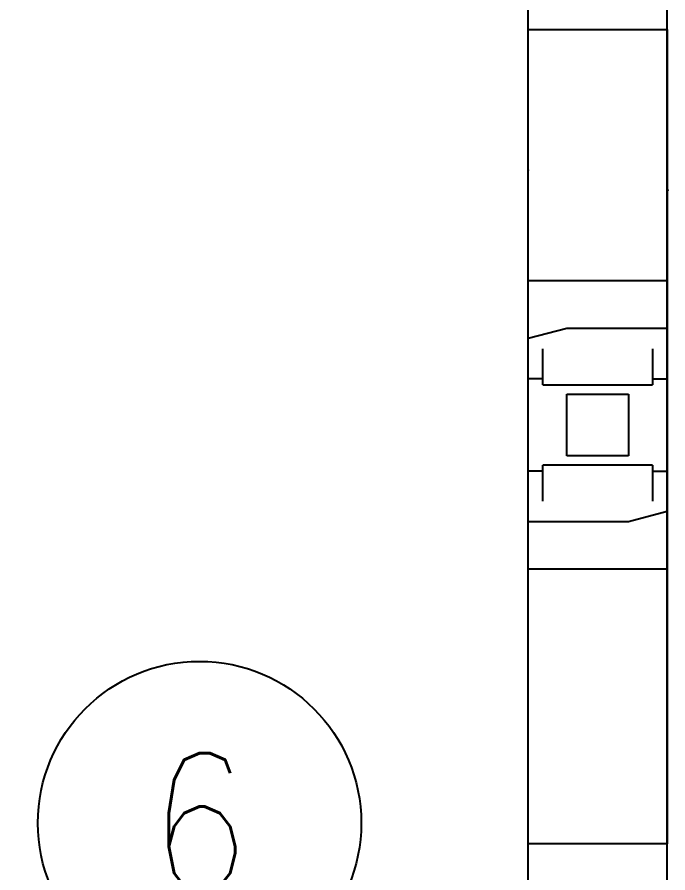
# Model space of a CAD drawing. Header units: inches. Extents: x -1 to 303, y -2 to 61.
# Drawn here: x 41.427 to 43.17, y 29.713 to 32.006 of the extents above; entities that cross this region are included whole.
import ezdxf
from ezdxf.enums import TextEntityAlignment as Align

# ---------------------------------------------------------------- set-up
doc = ezdxf.new("R2010")
doc.units = ezdxf.units.IN
doc.header["$LTSCALE"] = 0.75
doc.header["$MEASUREMENT"] = 0
doc.linetypes.add('DOT', pattern=[0.25, 0, -0.25])
doc.layers.add('1', color=7, linetype='Continuous')
doc.layers.add('BOM_LAYER @ 4', color=151, linetype='Continuous')
doc.styles.add('Note', font='romans.shx', dxfattribs={"width": 0.75})

# ---------------------------------------------------------------- blocks, each defined once
blk = doc.blocks.new('PS_24vdc_3A-2938730')
at = {"layer": '1', "color": 3}
blk.add_line((0, -1.9095), (0, 1.9095), dxfattribs=at)
at = {"layer": '1', "color": 1}
blk.add_circle((0.0005, 0.6876), 0.00139, dxfattribs=at)
blk = doc.blocks.new('UK END_STOP')
at = {"layer": '1', "color": 7}
for p, q in [((0, 1.0909), (0.3728, 1.0909)), ((0, -1.0909), (0, 1.0909)), ((0.3728, 1.0909), (0.3728, -1.0909)), ((0.3728, 0.4179), (0, 0.4179)), ((0.104, 0.2904), (0, 0.2631)), ((0.3728, 0.2904), (0.104, 0.2904)), ((0.0392, 0.1389), (0.0392, 0.2354)), ((0.3335, 0.2354), (0.3335, 0.1389)), ((0.0392, 0.155), (0, 0.155)), ((0.0392, 0.1389), (0.3335, 0.1389)), ((0.3335, 0.155), (0.3728, 0.155)), ((0.104, 0.1138), (0.2688, 0.1138)), ((0.104, -0.051), (0.104, 0.1138)), ((0.2688, 0.1138), (0.2688, -0.051)), ((0.2688, -0.051), (0.104, -0.051)), ((0.3335, -0.0761), (0.0392, -0.0761)), ((0.0392, -0.1726), (0.0392, -0.0761)), ((0.3335, -0.0761), (0.3335, -0.1726)), ((0.0392, -0.0922), (0, -0.0922)), ((0.3335, -0.0922), (0.3728, -0.0922)), ((0.3728, -0.2003), (0.2688, -0.2276)), ((0.2688, -0.2276), (0, -0.2276)), ((0.3728, -0.3551), (0, -0.3551)), ((0.3728, -1.0909), (0, -1.0909))]:
    blk.add_line(p, q, dxfattribs=at)
at = {"layer": '1', "color": 7, "linetype": 'DOT'}
blk.add_point((0, 0.7142), dxfattribs=at)
blk = doc.blocks.new('Anno_Circle')
at = {"color": 0, "linetype": 'ByBlock', "lineweight": -2}
blk.add_circle((0, 0), 1.155, dxfattribs=at)
at = {"color": 0, "linetype": 'ByBlock', "lineweight": -2, "style": 'Note', "width": 0.85}
blk.add_attdef('ID', text='', height=1, dxfattribs=at).set_placement((0, 0), align=Align.MIDDLE)

msp = doc.modelspace()

# ---------------------------------------------------------------- linework, layer by layer
at = {"ltscale": 2}
msp.add_lwpolyline([(41.0355332, 32.7566218), (41.0355332, 29.0066218), (42.7955332, 29.0066218), (42.7955332, 32.7566218)], close=True, dxfattribs=at)

# ---------------------------------------------------------------- block references
at = {"linetype": 'Continuous', "lineweight": 0}
msp.add_blockref('PS_24vdc_3A-2938730', (43.1683178, 30.8544864), dxfattribs=at)
msp.add_blockref('UK END_STOP', (42.7955332, 30.8816218))
at = {"layer": 'BOM_LAYER @ 4', "xscale": 0.375, "yscale": 0.375, "zscale": 0.375}
msp.add_blockref('Anno_Circle', (41.9155332, 29.8465411), dxfattribs=at).add_auto_attribs({'ID': '6'})

doc.saveas('drawing.dxf')
